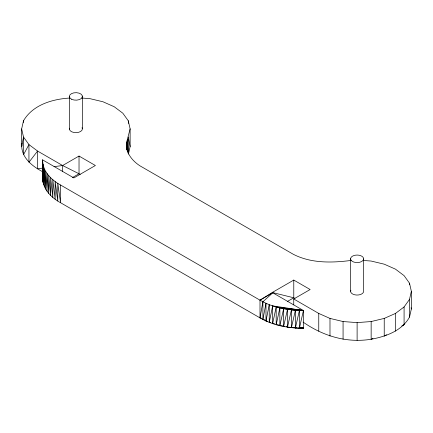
<?xml version="1.0" encoding="UTF-8"?>
<svg xmlns="http://www.w3.org/2000/svg" width="433" height="433" viewBox="0 0 433 433"><rect width="100%" height="100%" fill="white"/><g stroke="black" fill="none" stroke-linecap="round" stroke-linejoin="round"><path stroke-width="0.65" d="M42.813 171.804C32.053 166.277 20.194 156.773 21.888 143.328M23.393 122.144L23.485 120.818C32.756 104.856 52.431 99.054 69.827 98.042M126.452 147.859L126.707 142.019L130.127 128.872L128.271 120.769L122.837 113.219L114.209 106.74L102.967 101.766L89.885 98.643L81.864 98.037M261.294 318.185L259.995 317.876L262.901 301.79L272.774 292.784L303.436 310.51L303.436 328.225C288.448 328.279 273.082 325.459 259.995 317.876L60.571 202.731C51.37 197.702 42.342 188.88 42.672 177.638M264.861 319.911L262.901 319.489L265.986 303.284L259.995 300.161L60.571 185.015C51.37 179.987 42.342 171.17 42.672 159.923L73.864 177.931L95.39 165.509L79.028 156.059L62.623 165.525L54.049 166.64M21.65 128.926L21.65 146.641L23.512 137.028L21.65 128.926L23.485 120.818L23.485 122.133M265.986 320.983L269.239 304.653L265.986 303.284L265.986 320.983L267.296 321.237M269.239 322.352L272.649 305.887L269.239 304.653L269.239 322.352L270.555 322.574M272.649 323.586L276.194 306.992L272.649 305.887L272.649 323.586L274.614 323.884M276.194 324.69L279.859 307.95L303.436 310.51L299.409 328.187L299.409 310.488L287.49 309.427L276.194 306.992L276.194 324.69L278.852 325.037M283.133 326.006L279.859 325.648L283.631 308.761L303.436 310.51L299.409 310.488L295.398 327.992L303.436 328.225L302.131 327.943M21.65 146.641L21.931 145.391M128.433 154.067L130.127 146.587L130.127 128.872M284.952 326.579L283.631 326.46L287.49 309.427L303.436 310.51L272.649 305.887M291.479 327.402L287.49 327.126L291.42 309.936L303.436 310.51L276.194 306.992M303.051 322.076C323.175 336.062 346.654 343.201 371.151 339.261C385.825 336.538 401.829 330.904 409.504 317.118L409.504 299.403L411.35 291.295L409.504 283.193L404.081 275.637L395.464 269.153L384.228 264.179L371.151 261.05L363.796 260.493M409.504 317.118L411.35 309.01L411.35 291.295M296.091 327.868L291.42 327.635L295.398 310.293L303.436 310.51M259.995 317.876L259.995 300.161L272.265 292.491L293.78 280.07L310.142 289.52L293.742 298.986L318.758 313.438L329.989 318.417L343.071 321.546L357.111 322.612L371.151 321.546L384.228 318.417L395.464 313.438L404.081 306.954L409.504 299.403M72.582 177.492L79.028 173.774L80.197 174.45M259.995 300.161L272.774 292.784L272.265 292.491L293.78 297.785L294.949 298.461M287.382 301.476L293.78 297.785L293.78 280.07M386.566 334.779L384.228 336.132L384.228 318.417M401.748 326.017L404.081 324.669L404.081 306.954M372.981 338.449L371.151 339.261L371.151 321.546M402.863 325.21L404.081 324.669M42.84 168.091L37.568 168.773L37.568 151.057L28.941 144.579L23.512 137.028L23.512 154.743L28.941 144.579L28.941 162.294L37.568 151.057L62.623 165.525L79.028 173.774L79.028 156.059M351.093 260.439C331.781 262.939 311.148 263.426 293.336 254.306L139.864 165.774C132.709 161.103 126.236 153.58 126.452 144.579L126.468 147.956M298.765 327.998L303.436 328.225L300.112 327.998M294.137 327.586L296.129 327.721M286.273 326.699L287.593 326.818M300.794 327.992L303.436 328.225L302.12 328.003M411.063 307.766L411.35 309.01M130.127 146.587L128.292 136.98L128.292 153.379M128.271 120.769L128.46 123.416M128.206 153.369L127.324 139.48L127.324 151.29M127.026 149.937L126.707 142.019L126.707 149.894M126.452 144.579L126.506 147.875M42.721 162.245L43.051 182.282L43.051 164.567L43.652 184.582L43.652 166.867L44.529 186.85L44.529 169.141L45.671 189.086L45.671 171.371L47.073 191.262L47.073 173.552L48.734 193.383L48.734 175.668L50.645 195.435L50.645 177.719L52.794 197.399L52.794 179.684L55.175 199.277L55.175 181.562L57.768 201.058L57.768 183.343L60.571 202.731L60.571 185.015M409.504 283.193L409.504 284.503M395.464 313.438L395.464 331.153M363.617 258.918L363.617 291.393A6.511 3.756 0 0 1 363.352 292.362L362.665 293.26A6.511 3.756 0 0 1 354.47 294.732A6.511 3.756 0 0 1 350.871 290.234M357.111 322.612L357.111 340.327M350.606 258.723L350.606 291.203M343.071 321.546L343.071 339.261M329.989 318.417L329.989 336.132M318.758 313.438L318.758 331.153M295.398 310.293L295.398 327.992M293.742 298.986L293.742 304.892M291.42 309.936L291.42 327.635M287.49 309.427L287.49 327.126M283.631 308.761L283.631 326.46M279.859 307.95L279.859 325.648M262.901 301.79L262.901 319.489M82.378 96.148L82.378 128.623M69.399 96.694L69.399 129.175M62.623 165.525L62.623 171.43M82.037 127.665A6.511 3.756 0 0 1 76.365 132.644A6.511 3.756 0 0 1 69.496 128.195M363.352 259.887L362.665 260.78A6.511 3.756 0 0 1 353.712 262.025A6.511 3.756 0 0 1 351.558 256.861L352.63 256.098A6.511 3.756 0 0 1 360.51 255.616A6.511 3.756 0 0 1 363.352 259.887M303.436 328.225L301.471 328.014L303.436 328.225M42.721 179.96L42.672 159.923L42.721 179.96M71.634 99.265A6.511 3.756 0 0 0 82.281 97.127A6.511 3.756 0 0 0 73.751 92.873A6.511 3.756 0 0 0 71.634 99.265"/></g></svg>
